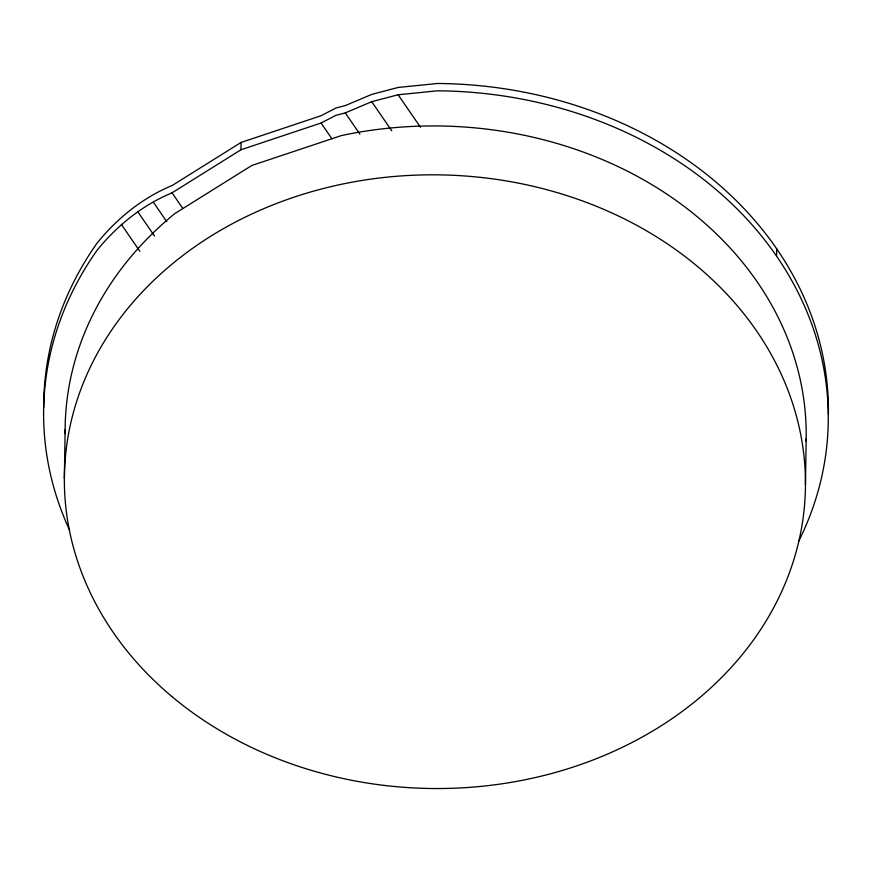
<?xml version="1.0" encoding="UTF-8"?>
<svg xmlns="http://www.w3.org/2000/svg" width="872" height="872" viewBox="0 0 872 872"><rect width="100%" height="100%" fill="white"/><g stroke="black" fill="none" stroke-linecap="round" stroke-linejoin="round"><path stroke-width="1.31" d="M64.365 478.543L65.127 429.667M69.607 530.209A392.356 324.896 0.9 0 1 96.999 250.362C117.153 225.532 142.616 204.975 172.056 192.832L240.955 149.766L241.075 142.441L321.19 115.682L335.905 108.041L345.377 105.556L371.843 94.361L398.242 87.44L437.733 83.472A392.356 324.896 0.9 0 1 828.378 414.363M776.56 256.128L776.679 248.803M805.456 484.821L806.219 435.946A370.567 306.846 0.9 0 0 341.301 135.596L251.779 165.495L174.781 213.607A370.567 306.846 0.9 0 0 65.138 433.646M241.075 142.441L172.166 185.496C142.736 197.639 117.262 218.207 97.119 243.037A392.356 324.896 0.9 0 0 43.72 407.715M240.955 149.766L321.07 123.017L335.796 115.377L345.268 112.891L371.734 101.686L398.123 94.765L437.624 90.797A392.356 324.896 0.9 0 1 798.687 541.294M398.123 94.765L420.489 127.268M371.734 101.686L391.779 130.833M345.268 112.891L359.918 134.19M321.07 123.017L331.894 138.735M172.056 192.832L182.869 208.55M153.668 202.642L166.781 221.706M137.558 211.395L154.518 236.05M121.371 224.42L139.88 251.321M806.186 438.649A370.567 306.846 0.9 0 1 806.131 441.341M171.773 696.434A370.567 306.846 0.9 0 0 792.419 564.14A370.567 306.846 0.9 0 0 340.538 184.472A370.567 306.846 0.9 0 0 171.773 696.434"/></g></svg>
